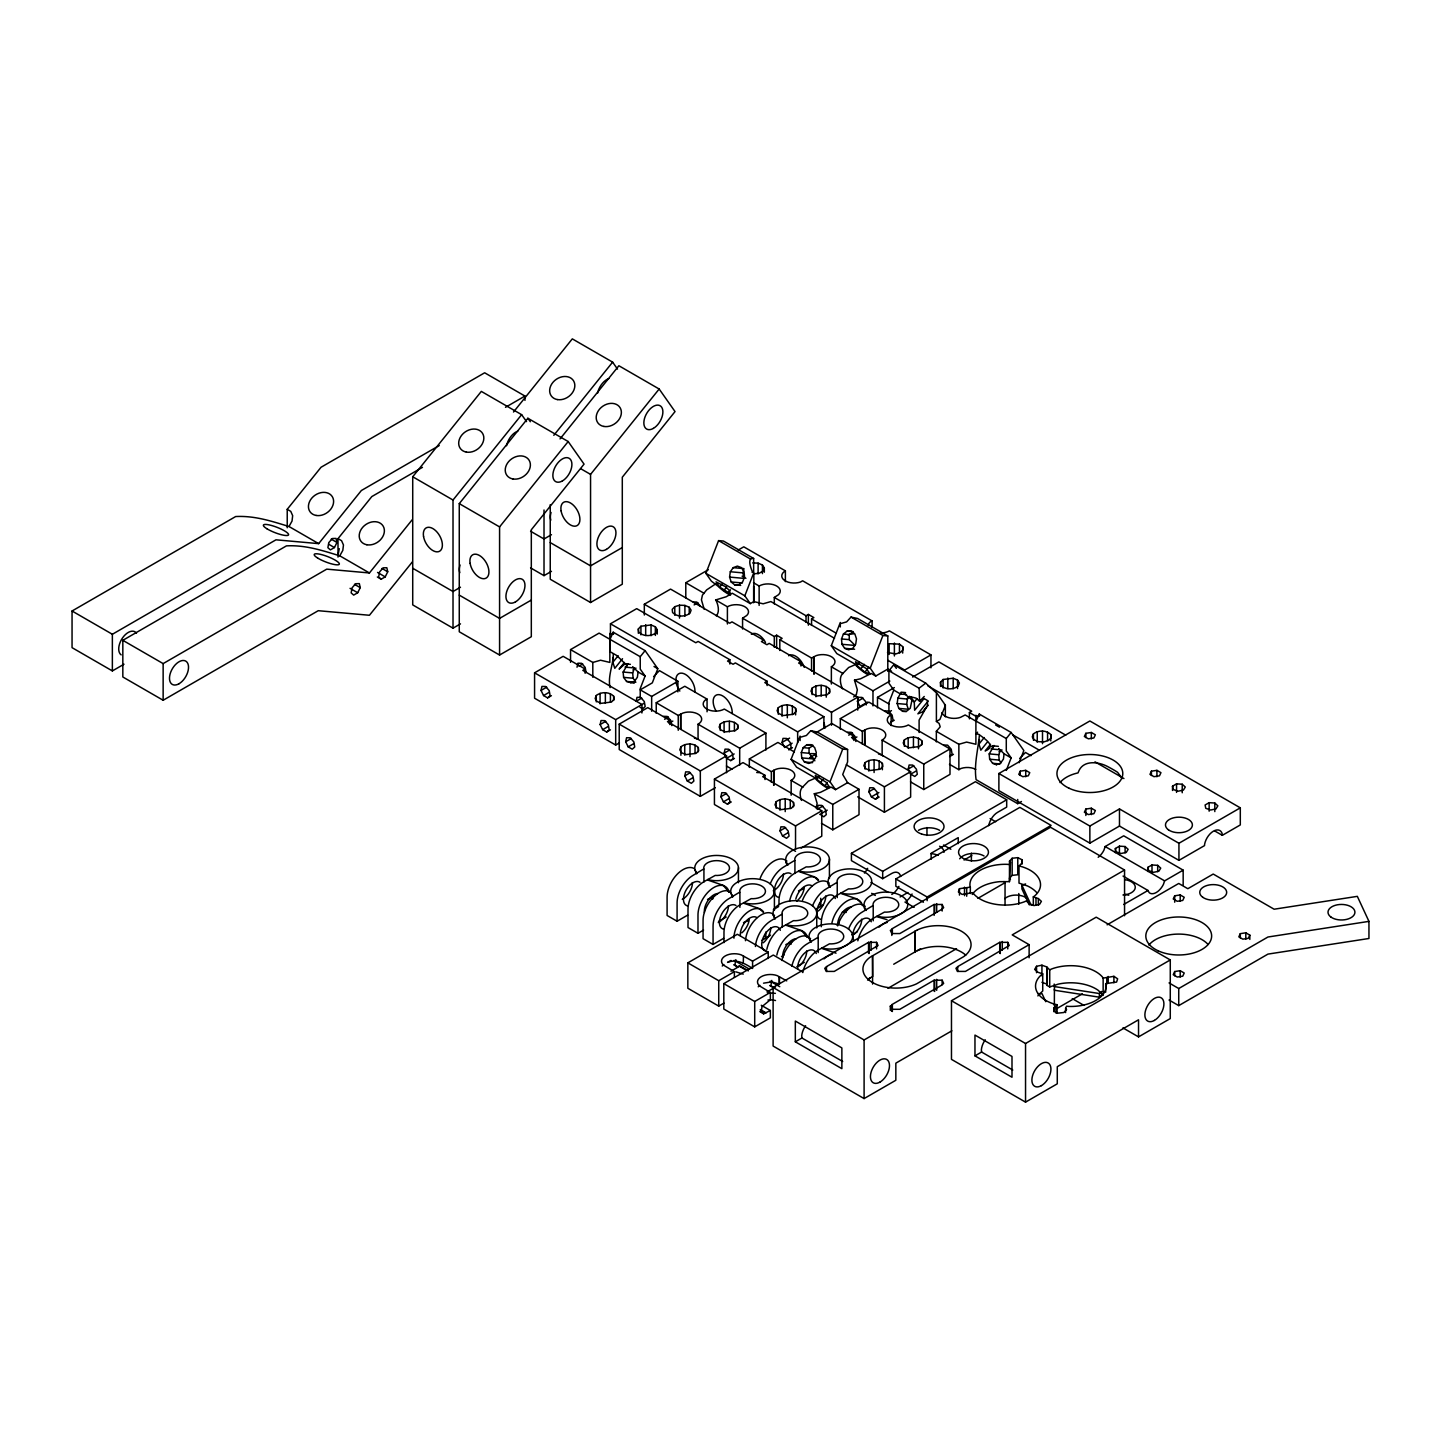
<?xml version="1.0" encoding="UTF-8"?>
<svg xmlns="http://www.w3.org/2000/svg" width="1441" height="1441" viewBox="0 0 1441 1441"><rect width="100%" height="100%" fill="white"/><g stroke="black" fill="none" stroke-linecap="round" stroke-linejoin="round"><path stroke-width="1.5" d="M610.047 687.627C607.562 675.829 613.326 665.202 613.308 653.71M979.358 735.558C977.971 750.275 973.9 764.505 976.097 779.671L1017.706 803.682L1021.453 801.52M752.166 572.347L753.643 571.951L753.643 558.478C746.42 557.379 751.211 569.087 752.652 572.293M972.261 894.483A35.305 20.39 0 0 1 999.694 881.658L1009.457 881.64L1009.493 861.178L1012.158 858.26L1017.778 857.647L1022.101 859.791L1021.885 863.087L1019.003 866.023L1019.003 883.117L1027.451 885.945A35.305 20.39 0 0 1 1036.691 892.537M1042.726 973.882L1041.213 974.981A35.305 20.39 0 0 0 1054.794 1004.233L1057.046 1004.737L1054.164 1007.655L1053.947 1010.952L1058.27 1013.113L1063.89 1012.501L1066.556 1009.583L1065.601 1008.322L1066.574 1006.214L1068.97 1006.43A35.305 20.39 0 0 0 1106.076 985.014L1105.697 983.627L1116.577 982.078L1117.64 978.835L1113.911 976.332L1103.14 978.115L1102.275 976.818A35.305 20.39 0 0 0 1051.588 968.982L1049.714 969.865L1046.778 966.947L1041.933 965.2L1036.547 966.281L1034.656 969.397L1037.7 972.189L1042.726 973.882L1042.726 990.994L1037.862 995.893M677.9 691.878L677.9 681.287L651.656 696.435L640.236 689.843L652.305 682.872L657.798 668.696L645.1 650.63L613.2 632.203L610.047 639.264L610.047 651.674L616.802 655.547L626.979 665.58L623.142 672.046L623.611 677.378L626.565 681.449L634.148 683.232M1019.147 762.685L1023.849 750.545L1011.15 732.478L979.25 714.052L976.097 721.112L1006.286 738.549L1006.286 750.959L1011.15 757.876L1006.286 770.413M622.53 658.699L614.785 668.336L612.893 662.248L613.182 657.51M987.283 742.151L980.835 750.185L978.961 744.096L979.502 739.611M632.653 666.679L638.111 671.992L637.372 677.252L634.472 681.341L630.365 682.89M729.578 577.084L730.317 571.753L733.235 567.664L737.36 566.097L741.413 567.592L744.096 571.627L744.547 576.958L742.637 581.876L738.963 584.812L734.712 584.866L731.199 581.984L729.578 577.084L743.988 578.381L742.926 572.888L743.988 568.619L733.235 567.664M906.281 711.638L902.57 711.296L898.806 708.396L897.149 703.514L897.905 698.183L901.111 692.184L905.56 692.581M898.806 708.396L908.316 709.242L906.677 704.361L907.434 699.029L909.379 696.291M998.703 748.527L1004.089 753.751L1003.422 759.101L1000.522 763.19L996.433 764.721M338.347 553.74L339.247 548.679M735.829 959.652L734.928 964.731L737.45 966.911L739.467 965.758L748.347 970.892M771.8 980.42L770.899 985.5L773.421 987.679L775.438 987.049M816.146 808.113L817.119 803.43L814.291 793.739L820.361 792.388L831.025 787.056L835.51 789.65L847.596 782.679L859.016 789.272L859.016 814.687L832.772 829.836L821.424 823.279M541.041 690.455L541.942 686.42L545.581 686.492L549.219 690.617L550.12 695.679L547.598 697.876L543.563 695.553L541.041 690.455L546.751 687.141M577.012 667.237L577.913 663.202L581.552 663.292L585.19 667.417L586.091 672.479M600.14 724.571L601.041 720.536L604.68 720.626L608.318 724.751L609.219 729.812L606.697 732.01L602.662 729.668L600.14 724.571L605.76 721.329M625.682 741.755L626.565 737.72L630.221 737.81L633.86 741.935L634.742 746.996L632.239 749.194L628.186 746.852L625.682 741.755L631.392 738.458M684.781 775.87L685.682 771.854L689.32 771.926L692.959 776.051L693.86 781.112L691.338 783.31L687.303 780.986L684.781 775.87L690.401 772.628M724.139 753.157L725.039 749.122L728.678 749.212L732.316 753.337L733.217 758.398L730.695 760.596L726.66 758.254L724.139 753.157L729.758 749.914M720.896 796.729L721.797 792.694L725.435 792.784L729.074 796.909L729.975 801.971L727.453 804.168L723.418 801.826L720.896 796.729L726.606 793.433M792.136 743.178L784.625 747.501L782.103 742.403L783.003 738.386L786.642 738.458L790.298 742.583L791.181 747.645L788.677 749.842L792.424 747.681M779.995 830.845L780.896 826.828L784.534 826.9L788.173 831.025L789.074 836.086L786.552 838.284L782.517 835.96L779.995 830.845L785.615 827.602M867.446 702.127L859.953 706.468L857.431 701.353L858.332 697.336L861.97 697.408L865.609 701.533L866.221 704.919M868.869 791.757L869.77 787.723L873.408 787.813L877.047 791.938L877.947 796.999L875.426 799.197L871.391 796.855L868.869 791.757L874.489 788.515M908.226 769.044L909.127 765.009L912.765 765.081L916.404 769.206L917.305 774.285L914.783 776.465L910.748 774.141L908.226 769.044L913.846 765.783M801.502 800.421A15.419 8.898 60 0 1 802.313 787.398L808.455 781.112L815.084 778.266A11.978 2.522 38.8 0 0 827.512 788.137M842.517 688.762A15.419 8.898 60 0 1 842.517 673.794L848.659 667.507L855.288 664.661A11.978 2.522 38.8 0 0 867.716 674.532M1009.493 861.178L1010.447 862.438L1009.457 864.546L1007.079 864.33A35.305 20.39 0 0 0 969.955 885.747L970.333 887.134L959.454 888.683L958.409 891.925L962.12 894.429L972.891 892.627L973.756 893.942A35.305 20.39 0 0 0 1024.461 901.778L1026.334 900.895L1029.27 903.813L1034.116 905.56L1039.501 904.48L1041.393 901.364L1038.349 898.572L1033.323 896.86L1034.836 895.78A35.305 20.39 0 0 0 1021.255 866.509L1019.003 866.023M1183.169 884.81L1183.169 870.148L1123.71 835.816L1105.157 846.533L1103.95 850.118A12.861 7.421 -60 0 1 1098.186 857.287M1183.169 870.148L1164.616 880.865L1163.409 884.432A12.861 7.421 -60 0 1 1149.179 892.645L1147.991 890.466L1123.043 876.074M596.268 695.499L595.133 698.543L597.006 701.461L601.329 703.316L611.452 702.055L614.046 699.317L613.65 696.201C609.147 691.608 601.239 691.662 596.268 695.499L596.268 701.839M657.258 629.735L656.105 632.779C651.134 636.616 643.226 636.67 638.741 632.077L638.345 628.96L640.939 626.223L651.044 624.962L655.367 626.817L657.258 629.735L657.258 634.058M680.909 746.798L679.774 749.842L681.647 752.76L685.97 754.634L696.093 753.355L698.669 750.617L698.291 747.519C693.787 742.908 685.88 742.98 680.909 746.798L680.909 755.264M752.742 562.927L758.11 563.143L762.433 565.016L764.324 567.934L763.172 570.978L759.353 573.176L754.093 573.842M720.266 724.084L719.131 727.129L721.004 730.047L725.327 731.902L735.45 730.641L738.026 727.903L737.648 724.787C733.145 720.194 725.237 720.248 720.266 724.084L720.266 730.425M778.248 707.711L777.095 710.755L778.987 713.673L783.31 715.529L793.415 714.268L796.008 711.53L795.63 708.432C791.127 703.82 783.22 703.892 778.248 707.711L778.248 714.178M812.094 688.168L810.959 691.212L812.832 694.13L817.155 695.985L827.278 694.724L829.854 691.986L829.476 688.888C824.972 684.277 817.065 684.331 812.094 688.168L812.094 694.634M776.123 801.772L774.988 804.817L776.861 807.735L781.184 809.608L791.307 808.329L793.883 805.591L793.505 802.493C789.002 797.882 781.094 797.954 776.123 801.772L776.123 808.131M864.996 762.685L863.843 765.729L865.735 768.647L870.058 770.503L880.181 769.242L882.757 766.504L882.378 763.406C877.875 758.795 869.968 758.849 864.996 762.685L864.996 769.026M904.354 739.954L903.201 742.998L905.092 745.916L909.415 747.789L919.538 746.51L922.114 743.79L921.736 740.674C917.233 736.081 909.325 736.135 904.354 739.954L904.354 746.312M1033.431 733.847L1032.278 736.891L1034.17 739.809L1038.493 741.683L1043.86 741.899L1048.598 740.404L1051.191 737.684L1050.795 734.568C1046.31 729.975 1038.403 730.029 1033.431 733.847L1033.431 740.206M626.565 681.449L635.805 682.259L633.139 678.225L632.671 672.893L634.58 667.976L625.052 667.129M645.1 650.63L640.236 656.7L640.236 669.11L645.1 676.027L640.236 688.564L640.236 697.408M730.515 595.115A11.978 2.522 38.8 0 1 718.032 586.217L711.386 581.155L705.892 573.338L718.591 540.609L723.454 541.041L753.643 558.478M750.311 603.635L744.817 595.817L753.841 572.581L753.841 601.599L750.311 603.635L732.298 593.224L726.156 596.772L715.637 599.96L716.249 600.897A15.419 8.898 60 0 1 716.249 615.847M854.801 663.959L836.789 653.566L831.295 645.73L840.301 622.494L840.301 626.961M814.597 777.582L796.585 767.17L791.091 759.353L800.097 736.117L800.097 740.584M841.508 638.957L843.417 634.04L847.074 631.086L851.343 631.05L854.855 633.932L856.476 638.813L855.72 644.163L852.82 648.252L848.695 649.801L844.642 648.324L841.958 644.289L841.508 638.957L849.253 639.642L855.161 645.46L841.958 644.289M801.304 752.562L803.213 747.645L806.888 744.709L811.139 744.673L814.651 747.537L816.29 752.436L815.534 757.768L812.616 761.857L808.491 763.424L804.438 761.947L801.754 757.894L801.304 752.562L809.049 753.265L813.571 758.939L801.754 757.894M891.601 671.272L887.8 669.074L875.714 676.045L870.22 668.21L882.919 635.499L887.8 635.931L887.8 671.362M835.51 789.65L830.016 781.833L842.715 749.104L847.596 749.536L847.596 761.947L842.715 774.483L847.596 782.679M935.479 692.004L925.698 683.142L893.798 664.715L888.917 670.785L888.917 683.196L893.78 690.113L888.917 702.668L888.917 711.494M936.398 721.455L936.398 692.437L945.422 705.261L939.928 719.437L936.398 721.455L939.136 723.472L940.198 726.84L936.344 731.308L936.344 741.899M996.397 764.739L992.615 763.298L989.661 759.227L989.21 753.895L993.047 747.429L992.507 745.826L994.38 745.573M1000.973 762.775L999.189 760.073L998.739 754.742L1000.648 749.824L991.12 748.978M1020.246 771.187L1018.769 774.357L1022.804 776.681L1028.28 775.834L1029.757 772.664L1025.74 770.341L1020.246 771.187L1020.246 775.474M1009.457 881.64L1010.447 862.438M1085.848 733.325L1084.371 736.495L1088.387 738.819L1093.881 737.972L1095.358 734.802L1091.341 732.478L1085.848 733.325L1085.848 737.594M1085.848 809.067L1084.371 812.238L1088.387 814.561L1093.881 813.715L1095.358 810.526L1091.341 808.221L1085.848 809.067L1085.848 815.48M1151.431 771.187L1149.972 774.357L1153.989 776.681L1159.483 775.834L1160.942 772.664L1156.925 770.341L1151.431 771.187L1151.431 775.474M1174.703 895.798L1173.244 898.968L1177.261 901.291L1182.755 900.445L1184.214 897.275L1180.197 894.951L1174.703 895.798L1174.703 902.21M1174.703 971.54L1173.244 974.71L1177.261 977.034L1182.755 976.187L1184.214 973.017L1180.197 970.694L1174.703 971.54L1174.703 975.809M1240.305 933.66L1238.828 936.848L1242.844 939.154L1248.338 938.307L1249.815 935.137L1245.799 932.813L1240.305 933.66L1240.305 937.947M334.438 547.562L336.96 542.464L336.059 538.43L332.421 538.502L328.782 542.627L327.882 547.706L330.403 549.886L334.438 547.562L328.674 544.23M357.71 592.755L360.232 587.658L359.331 583.623L355.693 583.713L352.054 587.838L351.154 592.899L353.675 595.097L357.71 592.755L350.037 588.324M385.215 576.886L387.737 571.771L386.836 567.754L383.198 567.826L379.559 571.951L378.659 577.012L381.181 579.21L385.215 576.886L377.542 572.437M624.565 664.175L619.108 669.11L624.457 662.464M976.097 733.523L979.087 734.496C983.915 738.476 997.496 746.114 985.158 750.959L990.507 744.313M123.998 664.211L112.362 670.93L72.05 647.657L72.05 611.002L235.658 516.544C254.679 515.554 271.448 521.156 288.993 526.505L292.037 521.066L292.667 515.68L290.776 511.375L287.227 509.321L321.037 467.262L484.662 372.787L524.956 396.059L524.956 400.382M412.342 561.918L369.436 615.271L318.245 610.696L163.139 700.254L122.827 676.982L122.827 640.326L286.453 545.869C305.474 544.878 322.226 550.48 339.77 555.812L342.814 550.39L343.462 544.986L341.571 540.699L338.005 538.646L371.814 496.569L422.465 467.334M976.422 734.063L977.574 732.154M704.217 609.363L701.443 599.834L702.415 595.151L706.63 589.909L715.871 583.749M928.202 700.992L917.881 713.835L922.942 711.746L927.464 705.586L927.464 700.506L924.167 698.579M72.05 611.002L112.362 634.274L275.97 539.817L318.659 543.635L361.349 490.534L439.253 445.539M460.49 623.863L453.014 628.168L412.72 604.896L412.72 476.755L481.33 391.394L521.642 414.666L526.523 421.619M122.827 640.326L163.139 663.599L326.747 569.141L369.436 572.96L412.126 519.841M513.5 412.036L572.311 338.869L612.623 362.141L617.505 369.094M453.014 628.168L453.014 500.027L521.642 414.666M459.265 503.63L527.874 418.268L568.186 441.54L584.055 464.128L531.315 529.748L531.315 636.724L499.577 655.043L459.265 631.77L459.265 503.63L499.577 526.902L499.577 655.043M553.812 435.308L612.623 362.141M560.045 438.911L618.873 365.744L659.167 389.016L675.036 411.586L622.296 477.223L622.296 584.199L590.558 602.518L550.246 579.246L550.246 504.656M499.577 526.902L568.186 441.54M590.558 602.518L590.558 474.377L659.167 389.016M612.893 662.248L618.153 655.709M719.689 587.063L716.033 581.858L725.435 586.667L729.092 590.144L730.551 593.944L719.689 587.063L722.373 583.713M723.814 590.504L726.534 587.117M727.867 593.062L730.515 589.783M856.963 665.562L855.504 661.761L866.365 668.642L870.022 673.848L864.888 672.172L856.963 665.562L859.538 662.356M860.619 669.038L864.384 664.355M864.888 672.172L868.851 667.237M816.759 779.185L815.3 775.366L826.161 782.265L829.818 787.47L824.684 785.777L816.759 779.185L819.479 775.798M820.415 782.661L823.153 779.275M824.684 785.777L827.332 782.499M917.016 698.723L914.26 702.145L914.639 710.251L924.005 698.597M924.239 696.471L919.628 701.281L916.116 698.146L910.694 696.814L914.315 701.965L904.336 693.589M922.942 711.746L928.184 705.225M978.961 744.096L984.203 737.558M1006.286 738.549L1011.15 732.478M887.8 635.931L857.611 618.495L851.019 617.072L846.624 621.882L841.238 623.431M847.596 749.536L817.407 732.1L810.815 730.677L806.42 735.486L801.034 737.053M814.867 760.812L811.049 755.841M925.68 708.54L919.106 720.086L919.106 732.496M1017.778 857.647L1017.778 874.759L1012.158 875.371L1009.493 878.271L1010.447 879.532M674.784 606.679L672.208 609.417L672.587 612.533C677.09 617.126 684.997 617.072 689.969 613.236L691.104 610.191L689.23 607.273L684.907 605.418L679.522 605.184L674.784 606.679L674.784 615.307M940.505 682.223L943.08 679.486L953.203 678.225L957.526 680.08L959.418 682.998L958.265 686.042C953.294 689.879 945.386 689.933 940.883 685.34L940.505 682.223L940.505 686.456M853.666 696.994L856.35 694.508L857.323 689.825L854.495 680.134L860.565 678.783L871.229 673.451L875.714 676.045M722.247 966.028L723.85 964.551M758.218 986.797L759.821 985.32M1054.344 989.247L1054.434 990.237L1099.393 997.19L1099.393 993.533L1101.771 991.426M1099.393 997.19L1101.771 995.083M919.628 701.281L919.106 688.204L925.698 683.142M653.602 676.658L659.402 670.605L677.9 681.287M1019.67 758.506L1025.452 752.454L1030.999 755.66M843.417 634.04L849.253 634.562L852.532 632.401M803.213 747.645L809.049 748.167L812.328 746.006M505.485 407.317L524.956 396.059M460.49 587.207L453.014 591.53L412.72 568.258M551.471 534.683L544.014 538.988L530.576 531.243M530.576 567.88L544.014 575.643L551.471 571.338M531.315 600.068L499.577 618.405L459.265 595.133M622.296 547.544L590.558 565.863L550.246 542.591M610.462 634.562L610.462 623.791L636.706 608.642L695.805 642.758L698.128 641.425L729.866 659.744L729.866 664.049M644.325 615.019L644.325 604.247L670.551 589.099L729.668 623.214L731.992 621.864L763.73 640.2L761.406 641.533L766.9 644.721L769.224 643.37L800.962 661.689L800.962 666.012M738.152 550.066L743.772 546.823L785.381 570.852L785.381 581.624M685.79 597.835L685.79 582.74L708.288 569.753M570.546 662.302L570.546 649.603L599.114 633.103L640.236 656.7M619.432 742.89L615.685 745.051L534.575 698.219L534.575 672.821L563.143 656.321L585.136 669.02L585.136 673.253M578.904 666.138L582.722 663.941M570.546 649.603L592.809 662.446L600.555 660.23L609.849 662.41L609.849 633.392M694.13 604.914L697.876 602.752M585.136 669.02L582.812 670.371L641.929 704.487L641.929 712.971M543.563 695.553L549.273 692.256M547.598 697.876L551.399 695.679M632.923 669.903L636.003 668.138M774.303 603.905L774.303 597.439L778.482 594.737A12.375 7.133 0 0 0 775.51 585.424A12.375 7.133 0 0 0 759.137 586.001L753.463 582.722M742.565 628.978L742.565 618.207L746.726 615.505A12.375 7.133 0 0 0 743.772 606.193A12.375 7.133 0 0 0 727.399 606.769L715.637 599.96M641.731 698.11L636.111 701.353L637.012 697.336L640.651 697.408L644.289 701.533L645.19 706.594L642.668 708.792L639.984 707.243M534.575 672.821L615.685 719.635L644.253 703.208M602.662 729.668L608.282 726.426M729.866 659.744L727.543 661.077L733.055 664.265L735.378 662.914L767.116 681.251L767.116 685.556M774.303 597.439L806.041 615.757L808.365 614.424L813.877 617.595L811.553 618.946L811.553 625.412M715.312 787.705L700.326 796.369L619.216 749.536L619.216 724.121L647.784 707.621L669.777 720.338L669.777 724.571M656.231 713.331L656.231 702.74L684.799 686.258L707.063 699.101L707.063 711.8M606.697 732.01L610.444 729.83M742.565 618.207L774.303 636.526L776.627 635.193L782.139 638.363L779.815 639.714L779.815 650.485M664.607 719.275L668.408 717.078M669.777 720.338L667.453 721.671L726.552 755.805L726.552 772.736M656.231 702.74L678.243 715.457L682.926 713.043A12.375 7.133 0 0 1 699.047 714.754A12.375 7.133 0 0 1 698.056 724.211L698.056 739.017M707.063 699.101L704.973 700.308A12.375 7.133 0 0 0 707.927 709.62A12.375 7.133 0 0 0 724.301 709.062L765.91 733.073L765.91 750.022M628.186 746.852L633.914 743.556M669.038 723.274L672.839 721.076M767.116 681.251L764.793 682.584L823.892 716.717L823.892 727.489M800.962 661.689L798.638 663.04L857.737 697.156L857.737 710.107M872.111 627.393L872.111 620.927L870.004 622.134A12.375 7.133 0 0 0 868.257 625.394M779.815 639.714L811.553 658.033L816.218 655.619A12.375 7.133 0 0 1 832.358 657.33A12.375 7.133 0 0 1 831.367 666.787L831.367 684.025M619.216 724.121L700.326 770.953L726.552 755.805M698.056 724.211L739.683 748.221L765.91 733.073M687.303 780.986L692.923 777.726M726.66 758.254L734.153 753.931M730.695 760.596L734.442 758.416M795.54 851.325L714.43 804.51L714.43 779.095L742.998 762.595L764.991 775.312L764.991 779.545M749.338 767.405L749.338 758.939L777.906 742.439L794.405 751.968M610.462 623.791L797.648 731.866L823.892 716.717M644.325 604.247L831.511 712.304L857.737 697.156M930.958 667.831L930.958 654.898L904.714 670.047L887.692 660.212M782.103 742.403L789.614 738.08M854.495 680.134L872.976 690.815L889.854 681.071M857.431 701.353L863.069 698.11M816.417 732.424L831.853 723.508L853.865 736.207L853.865 740.458M840.319 729.218L840.319 718.627L868.887 702.127L891.15 714.988L891.15 725.58M877.497 707.909L877.497 697.336L894.357 687.591M912.621 677.054L938.848 661.905L1065.728 735.144M764.991 775.312L762.667 776.645L821.766 810.779L821.766 836.176L801.16 848.083M749.338 758.939L771.349 771.637L776.015 769.242A12.375 7.133 0 0 1 792.154 770.935A12.375 7.133 0 0 1 791.163 780.392L791.163 795.216M723.418 801.826L729.128 798.53M727.453 804.168L731.253 801.953M809.752 757.642L815.48 754.345M848.695 735.162L852.496 732.965M887.71 712.791L891.457 710.629M853.865 736.207L851.541 737.558L910.64 771.692L910.64 797.089L884.414 812.238L857.719 796.837M840.319 718.627L862.33 731.326L866.996 728.93A12.375 7.133 0 0 1 883.135 730.623A12.375 7.133 0 0 1 882.144 740.08L882.144 754.904M891.15 714.988L889.061 716.195A12.375 7.133 0 0 0 892.015 725.507A12.375 7.133 0 0 0 908.388 724.931L949.997 748.96L949.997 774.375L923.753 789.524L910.514 781.869M853.108 739.161L856.927 736.963M894.267 720.23L890.52 722.391L893.042 720.194L892.141 715.132L888.503 711.007L884.864 710.935M969.397 718.861L969.397 712.52L971.72 711.17L927.878 685.862M694.184 868.545A22.444 12.951 -60 0 0 676.892 874.561A22.444 12.951 -60 0 0 667.093 897.149L667.093 915.467L677.09 921.231L677.09 902.913A22.444 12.951 -60 0 1 692.959 875.426L703.82 868.905A12.861 7.421 0 0 1 716.123 860.637A12.861 7.421 0 0 1 729.47 868.347A12.861 7.421 0 0 1 715.168 875.444L703.874 881.73A22.444 12.951 -60 0 0 688.005 909.217L688.005 927.536L697.984 933.3L703.586 930.075M822.865 806.113L817.227 809.356L818.128 805.321L821.766 805.393L825.423 809.518L826.305 814.597L823.802 816.777L821.1 815.228M714.43 779.095L795.54 825.927L821.766 810.779M814.291 793.739L832.772 804.42L859.016 789.272M782.517 835.96L788.137 832.7M819.749 814.453L827.242 810.13M846.281 764.811L884.414 786.822L910.64 771.692M882.144 740.08L923.753 764.108L949.997 748.96M936.344 731.308L958.859 744.295L966.605 742.079L975.899 744.258L975.899 715.24M871.391 796.855L878.884 792.532M910.748 774.141L916.368 770.899M875.426 799.197L879.172 797.035M953.438 754.309L949.619 756.525L952.141 754.327L951.24 749.266L947.602 745.141L943.963 745.051M677.09 921.231L687.663 915.125M730.155 891.763A22.444 12.951 -60 0 0 712.863 897.761A22.444 12.951 -60 0 0 703.064 920.349L703.064 938.685L713.061 944.449L713.061 926.113A22.444 12.951 -60 0 1 728.93 898.626L739.791 892.105A12.861 7.421 0 0 1 752.094 883.855A12.861 7.421 0 0 1 765.441 891.565A12.861 7.421 0 0 1 751.139 898.662L739.845 904.93A22.444 12.951 -60 0 0 723.976 932.417L723.976 942.612M770.196 883.963A22.444 12.951 -60 0 1 783.94 866.87L794.82 860.349A12.861 7.421 0 0 1 807.122 852.099A12.861 7.421 0 0 1 820.451 859.791A12.861 7.421 0 0 1 806.149 866.906L794.856 873.174A22.444 12.951 -60 0 0 778.987 900.661L778.987 904.732M949.439 764.27L958.859 769.71L960.949 768.503A12.375 7.133 0 0 1 975.755 769.368M998.973 751.752L1002.053 749.986M718.537 921.447L726.21 917.016M900.661 876.47A12.861 7.421 -60 0 0 891.799 873.426L882.685 878.686L851.415 860.619L851.415 853.306L975.413 781.706L1006.683 799.773L1006.683 807.104L997.586 812.346A12.861 7.421 -60 0 0 988.724 825.639M1222.31 835.33L1222.31 834.231A12.861 7.421 -60 0 0 1213.43 831.169A12.861 7.421 -60 0 0 1204.568 844.462L1204.568 845.579L1178.936 860.367L1119.477 826.053L1089.864 843.147L998.883 790.623L998.883 773.511L1089.864 720.986L1240.305 807.843L1240.305 824.936L1222.31 835.33L1214.583 830.881M713.061 944.449L723.634 938.343M773.367 909.631L778.644 906.569M723.94 1003.098L718.735 1006.106L687.843 988.274L687.843 962.858L737.342 934.272L768.233 952.123L768.233 958.463M755.426 946.485A22.444 12.951 -60 0 1 771.241 920.619L782.121 914.098A12.861 7.421 0 0 1 794.423 905.849A12.861 7.421 0 0 1 807.753 913.54A12.861 7.421 0 0 1 793.469 920.655L782.175 926.923A22.444 12.951 -60 0 0 766.846 949.367M812.508 905.957A22.444 12.951 -60 0 1 826.251 888.863L837.131 882.342A12.861 7.421 0 0 1 849.433 874.075A12.861 7.421 0 0 1 862.781 881.784A12.861 7.421 0 0 1 848.479 888.881L837.185 895.167A22.444 12.951 -60 0 0 821.316 922.654L821.316 926.725M761.965 940.343L765.711 938.181L765.711 932.075M816.975 908.587L820.722 906.425L820.722 898.283M851.415 853.306L882.685 871.355L1006.683 799.773M730.965 960.445L727.561 962.408C736.423 958.607 745.375 963.759 752.58 968.478L752.58 961.147L768.233 952.123M752.58 961.147L741.232 954.861A12.861 7.421 0 0 0 725.291 955.905A12.861 7.421 0 0 0 723.49 965.11L734.388 971.666L734.388 977.16M730.965 971.198L739.467 966.281L746.582 970.387M687.843 962.858L718.735 980.709L734.388 971.666M895.852 878.956L1019.85 807.374L1051.119 825.423L927.121 897.004L895.852 878.956L895.852 886.287L923.447 902.21M761.262 1005.26L770.359 1010.501L770.359 1017.832L754.706 1026.875L723.814 1009.042L723.814 983.627L773.313 955.041L802.277 971.774M791.884 966.263A22.444 12.951 -60 0 1 807.212 943.837L818.092 937.316A12.861 7.421 0 0 1 830.394 929.049A12.861 7.421 0 0 1 843.724 936.758A12.861 7.421 0 0 1 829.44 943.855L818.146 950.141A22.444 12.951 -60 0 0 802.817 972.567M848.479 929.175A22.444 12.951 -60 0 1 862.222 912.063L873.102 905.542A12.861 7.421 0 0 1 885.404 897.293A12.861 7.421 0 0 1 898.752 905.002A12.861 7.421 0 0 1 884.45 912.099L873.156 918.367A22.444 12.951 -60 0 0 857.827 940.811M900.121 896.95L907.884 892.483M964.065 860.043L971.81 855.576M770.359 1010.501L763.676 1013.834L761.172 1011.636L762.055 1006.575L770.359 999.766L770.359 992.435L759.461 985.878A12.861 7.421 0 0 1 761.262 976.674A12.861 7.421 0 0 1 777.203 975.629L786.732 980.871M796.819 966.641L804.294 962.336M851.829 934.885L857.431 931.643M766.936 991.966L773.727 988.04M723.814 983.627L754.706 1001.477L770.359 992.435M826.756 967.091L824.738 968.244L826.215 971.414L834.267 971.414L878.055 945.512L876.578 942.342L868.545 942.342L826.215 966.767L826.756 971.45M891.817 935.461L891.817 928.905L934.128 904.48L942.162 904.48L943.639 907.65L942.162 909.109L899.85 933.552L891.817 933.552L890.34 930.382L892.357 929.211L892.357 933.588M998.883 773.511L1089.864 826.053L1119.477 808.941L1178.936 843.273L1240.305 807.843M977.935 898.337L1005.043 882.685L1004.017 881.532M1172.524 786.192L1176.558 783.85L1182.232 784.228L1185.277 787.02L1183.385 790.136L1177.999 791.217L1173.154 789.47L1172.524 786.192L1172.524 790.461M868.689 978.673L872.688 976.53L872.562 955.653L872.562 984.077M893.708 964.227L920.565 948.736M1115.388 848.497L1119.423 846.155L1125.097 846.533L1128.141 849.325L1126.25 852.424L1120.864 853.522L1116.018 851.757L1115.388 848.497L1115.388 852.676M1209.143 802.673L1205.108 804.997L1205.739 808.275L1210.584 810.022L1215.97 808.941L1217.861 805.825L1214.817 803.033L1209.143 802.673L1209.143 811.211M795.324 1041.807L841.868 1068.682L841.868 1047.913L795.324 1021.039L795.324 1041.807L801.935 1037.988L842.679 1061.495M887.944 988.31L956.536 948.7M1124.556 915.719L1124.556 870.022L1012.212 934.885L1029.126 944.666L1029.126 957.779M891.817 1011.204L891.817 1004.647L934.128 980.204L942.162 980.204L943.639 983.374L942.162 984.851L899.85 1009.294L891.817 1009.294L890.34 1006.124L892.357 1004.953L892.357 1011.51M957.941 967.091L955.941 968.244L957.4 971.414L965.452 971.414L1009.24 945.512L1007.763 942.342L999.73 942.342L957.4 966.767L957.941 971.45M1147.973 867.302L1152.007 864.978L1157.681 865.339L1160.726 868.13L1158.834 871.247L1153.448 872.327L1148.603 870.58L1147.973 867.302L1147.973 871.499M769.674 985.518L864.096 1039.952L1029.126 944.666M1138.534 1036.89L1138.534 1019.796L1057.28 1066.7L1057.28 1083.812L1025.542 1102.131L951.474 1059.369L951.474 1000.738L1096.205 917.178L1170.272 959.94L1170.272 1018.571L1138.534 1036.89L1122.935 1027.901M1123.674 904.498L1147.991 890.466M1107.102 924.816L1178.738 883.459L1187.834 888.719L1213.214 874.057L1274.132 909.217L1357.332 896.356L1368.95 921.375L1368.95 938.487L1267.954 954.104L1178.738 1005.62L1169.047 1000.036M951.853 1030.819L895.834 1063.152L895.834 1080.264L864.096 1098.582L773.115 1046.058L773.115 987.427L1050.507 827.26L1124.556 870.022M974.963 1055.857L1011.996 1077.238L1011.996 1056.433L974.963 1035.07L974.963 1055.857L981.591 1052.038L1012.771 1070.033M1056.199 1008.934L1082.353 993.84M951.474 1000.738L1025.542 1043.5L1170.272 959.94M1169.047 982.924L1178.738 988.526L1267.954 937.01L1368.95 921.375M1046.778 966.947L1047.031 985.41L1049.714 986.959L1058.162 984.149A35.305 20.39 0 0 1 1098.258 990.363L1103.14 995.227L1103.14 978.115M907.308 698.183L910.856 696.597M820.397 902.174L820.397 906.245L823.045 905.092M765.387 933.93L765.387 938.001L768.035 936.848A21.849 12.609 0 0 0 770.575 935.083M1029.36 904.93L1021.939 888.953L1021.939 885.296L1025.596 883.927M763.532 983.176L771.8 981.861L779.221 984.131L779.221 976.8M626.979 665.58L626.439 663.977L628.33 663.725M887.494 652.485L895.744 653.944L900.481 652.449L903.075 649.711L902.696 646.613L899.454 644.127L889.133 643.695L889.133 654.466M786.948 861.016L785.867 861.142L786.065 862.979L787.741 865.248M829.277 883.009L828.179 883.135L828.395 884.972L830.052 887.242M865.248 906.227L864.15 906.335L864.366 908.19L866.023 910.46M767.999 992.867L775.402 993.353M902.57 711.296L906.551 711.242L910.226 708.288L911.901 700.578M693.157 601.96L696.796 602.05L700.434 606.175M663.599 716.339L667.237 716.429L670.876 720.554L671.776 725.616M847.686 732.226L851.325 732.298L854.963 736.423L855.864 741.503M810.653 753.607L814.291 753.679L816.723 756.435M756.705 772.538L760.344 772.628M1037.718 993.588L1042.059 993.732L1045.77 1001.711M611.038 634.184L613.47 634.328L613.2 632.203M977.088 716.033L979.52 716.177L979.25 714.052M730.317 571.753L742.926 572.888M731.199 581.984L742.403 582.975M734.712 584.866L740.692 585.388M847.074 631.086L853.144 631.626M844.642 648.324L854.603 649.225M626.439 663.977L630.383 664.337M900.715 694.076L906.497 694.58M623.142 672.046L632.671 672.893M897.905 698.183L907.434 699.029M623.611 677.378L633.139 678.225M897.149 703.514L906.677 704.361M992.507 745.826L998.397 746.348M989.21 753.895L998.739 754.742M989.661 759.227L999.189 760.073M806.888 744.709L812.94 745.249M992.615 763.298L1000.018 763.946M804.438 761.947L812.544 762.667M1054.2 984.059L1054.434 986.581L1099.393 993.533M735.829 971.846L743.25 974.116M887.008 919.664L877.047 916.71M798.764 870.922L800.998 871.535A21.849 12.609 0 0 0 829.205 861.376A21.849 12.609 0 0 0 807.356 846.912A21.849 12.609 0 0 0 786.065 861.664L787.741 864.672M841.076 892.916L843.309 893.528A21.849 12.609 0 0 0 871.517 883.369A21.849 12.609 0 0 0 849.668 868.887A21.849 12.609 0 0 0 828.395 883.657L830.052 886.665M877.047 916.134L879.28 916.728A21.849 12.609 0 0 0 907.488 906.569A21.849 12.609 0 0 0 885.639 892.105A21.849 12.609 0 0 0 864.366 906.857L866.023 909.883M707.783 879.478L709.999 880.091A21.849 12.609 0 0 0 738.224 869.932A21.849 12.609 0 0 0 716.357 855.45A21.849 12.609 0 0 0 695.084 870.202L696.742 873.228M743.754 902.678L745.97 903.291A21.849 12.609 0 0 0 774.195 893.132A21.849 12.609 0 0 0 752.328 878.668A21.849 12.609 0 0 0 731.055 893.42L732.712 896.446M786.065 924.672L788.299 925.284A21.849 12.609 0 0 0 816.507 915.125A21.849 12.609 0 0 0 794.657 900.661A21.849 12.609 0 0 0 773.367 915.413L775.042 918.439M822.036 947.89L824.27 948.502A21.849 12.609 0 0 0 852.478 938.343A21.849 12.609 0 0 0 830.628 923.861A21.849 12.609 0 0 0 809.338 938.613L811.013 941.639M798.764 871.517L814.273 876.794L818.308 880.469M841.076 893.51L856.602 898.788L860.619 902.462M707.783 880.073L723.292 885.35L728.804 891.997M743.754 903.273L759.263 908.55L763.298 912.225M786.065 925.266L801.574 930.544L807.086 937.19M822.036 948.484L836.05 953.167M1041.933 982.294L1046.778 984.059M753.841 601.599L763.136 603.797L770.881 601.563L834.519 638.309M872.111 620.927L802.619 580.795L800.53 582.002A12.375 7.133 0 0 1 784.39 580.309A12.375 7.133 0 0 1 785.381 570.852M930.958 654.898L889.349 630.87A12.375 7.133 0 0 1 880.325 632.959M718.591 540.609L750.491 559.036M851.019 617.072L882.919 635.499M1094.998 761.839L1123.944 778.554M580.957 468.847L590.558 474.377M742.115 576.166L745.898 578.345M995.641 724.985L999.442 727.183M1012.789 734.892L1039.483 750.293M811.553 618.946L835.816 632.959M969.397 712.52L976.728 716.753M888.917 670.785L919.106 688.204M976.169 721.311L965.164 714.952L960.481 717.366A12.375 7.133 0 0 1 941.928 712.538M944.485 704.721L945.422 705.261M705.892 573.338L744.817 595.817M831.295 645.73L870.22 668.21M893.78 690.113L900.769 694.148M990.633 746.024L993.047 747.429M1004.161 753.841L1011.15 757.876M685.79 582.74L704.289 593.422M831.367 666.787L843.129 673.577M877.497 697.336L888.917 703.928M1105.157 846.533L1164.616 880.865M412.72 476.755L453.014 500.027M990.129 818.542L995.641 821.73M810.815 730.677L842.715 749.104M654.016 666.517L657.798 668.696M943.513 845.02L950.88 849.271M791.091 759.353L830.016 781.833M638.111 671.992L645.1 676.027M791.163 780.392L802.943 787.2M726.444 766L732.118 769.278M331.196 539.132L336.96 542.464M381.973 568.456L387.737 571.771M377.344 576.994L381.181 579.21M288.993 526.505L318.659 543.635M339.77 555.812L369.436 572.96M354.468 584.325L360.232 587.658M870.94 882.414L888.322 892.429M904.948 902.048L914.152 907.344M1072.266 998.631L1083.956 1005.386M871.661 893.33L875.335 895.455M734.153 960.354L749.608 969.271M770.124 981.123L779.779 986.707M733.703 964.75L737.45 966.911M760.362 1009.583L765.711 1012.663M760.362 1010.123L765.711 1013.203M759.821 1011.6L763.676 1013.834M1026.568 898.265L1024.533 896.806A13.473 7.781 0 0 0 1004.773 898.626M893.798 664.715L896.338 668.336M527.874 418.268L530.324 421.745M810.544 938.451L809.14 938.091L811.013 942.216M774.574 915.251L773.169 914.891L775.042 919.016M732.712 897.023L730.893 893.06M696.742 873.804L694.922 869.842M1021.939 885.296L1031.198 905.272M1122.233 778.518L1117.586 772.322A20.57 1.873 26.3 0 0 1107.264 766.36C1098.132 761.623 1083.038 759.857 1078.516 771.692L1078.066 772.88A32.909 19.003 0 0 0 1060.036 782.589M824.144 723.04L825.045 728.101M981.591 1052.038L981.375 1049.768A13.473 7.781 -60 0 1 985.248 1039.79M861.61 919.214L861.718 920.313A13.473 7.781 -60 0 1 854.225 934.236M825.639 896.014L825.747 897.095A13.473 7.781 -60 0 1 818.254 911.036M806.6 950.988L806.708 952.069A13.473 7.781 -60 0 1 799.215 966.01M801.935 1037.988L801.718 1035.719A13.473 7.781 -60 0 1 805.591 1025.74M783.328 874.021L783.418 875.119A13.473 7.781 -60 0 1 773.277 890.79M770.629 927.77L770.737 928.869A13.473 7.781 -60 0 1 763.244 942.792M728.299 905.777L728.407 906.875A13.473 7.781 -60 0 1 718.266 922.546M692.328 882.576L692.437 883.657A13.473 7.781 -60 0 1 682.295 899.328M1249.815 935.137L1249.815 939.424M1245.799 932.813L1245.799 939.226M1214.817 803.033L1214.817 811.589M1182.232 784.228L1182.232 792.766M1180.197 894.951L1180.197 901.364M1180.197 970.694L1180.197 977.106M1178.936 843.273L1178.936 860.367M1178.738 988.526L1178.738 1005.62M1176.558 783.85L1176.558 792.406M1157.681 865.339L1157.681 871.625M1156.925 770.341L1156.925 776.753M1152.007 864.978L1152.007 873.354M1125.097 846.533L1125.097 852.802M1119.477 808.941L1119.477 826.053M1119.423 846.155L1119.423 854.531M1113.911 976.332L1113.911 982.744M1108.201 976.458L1108.201 982.87M1106.796 977.556L1106.796 983.969M1105.697 983.627L1105.697 992.183M1091.341 732.478L1091.341 738.891M1091.341 808.221L1091.341 814.633M1089.864 826.053L1089.864 843.147M1065.601 1008.322L1065.601 1012.591M1057.046 1004.737L1057.046 1013.293M1056.073 1006.845L1056.073 1013.257M1054.434 986.581L1054.344 1005.854M1054.164 1007.655L1054.164 1011.942M1050.795 734.568L1050.795 740.926M1049.714 969.865L1049.714 986.959M1047.571 732.082L1047.571 740.548M1047.031 968.316L1047.031 985.41M1042.509 730.983L1042.509 743.682M1041.933 965.2L1041.933 975.881M1038.349 898.572L1038.349 904.984M1037.25 731.65L1037.25 742.241M1036.547 966.281L1036.547 972.693M1035.989 898.409L1035.989 904.822M1033.323 896.86L1033.323 905.416M1025.74 770.341L1025.74 776.753M1025.542 1043.5L1025.542 1102.131M1022.101 859.791L1022.101 864.078M1018.769 893.546L1018.769 904.227M1017.706 799.449L1017.706 803.682M1012.158 858.26L1012.158 875.371M1007.763 942.342L1007.763 948.898M1005.043 882.685L1005.043 904.894M1002.27 941.495L1002.27 950.231M1000.27 942.648L1000.27 953.582M999.73 942.342L999.73 953.276M971.396 853.18L971.396 861.124M970.333 887.134L970.333 893.546M966.695 887.692L966.695 896.248M964.515 887.152L964.515 895.69M959.454 888.683L959.454 895.095M958.859 744.295L958.859 769.71M958.229 843.597L958.229 837.635L931.138 853.27L931.138 859.232M957.526 680.08L957.526 688.564M953.203 678.225L953.203 688.816M947.818 677.99L947.818 688.582M945.35 706.198L945.35 716.789M943.08 679.486L943.08 687.969M942.162 904.48L942.162 911.036M942.162 980.204L942.162 984.581M936.686 903.615L936.686 912.369M936.686 979.358L936.686 990.291M934.669 904.786L934.669 913.522M934.669 980.528L934.669 991.462M934.128 904.48L934.128 915.395M934.128 980.204L934.128 991.138M926.959 827.53L926.959 835.456M927.121 897.004L927.121 900.679M923.753 764.108L923.753 789.524M921.736 740.674L921.736 744.907M918.493 738.188L918.493 748.762M913.45 737.09L913.45 747.681M908.172 737.756L908.172 748.347M902.696 646.613L902.696 653.079M899.454 644.127L899.454 652.737M894.393 643.028L894.393 655.961M890.34 1006.124L890.34 1010.483M884.414 786.822L884.414 812.238M882.685 871.355L882.685 878.686M882.378 763.406L882.378 769.746M879.136 760.902L879.136 769.368M876.578 942.342L876.578 948.898M874.093 759.821L874.093 772.52M873.21 905.723L873.21 920.817M872.976 690.815L872.976 705.91M871.085 941.495L871.085 950.231M869.067 942.648L869.067 953.582M868.815 760.47L868.815 771.061M868.545 942.342L868.545 953.276M864.906 744.961L864.654 729.993L864.654 744.799M864.096 1039.952L864.096 1098.582M862.33 731.326L862.33 744.042M849.253 634.562L849.253 639.642M837.239 882.522L837.239 897.617M832.772 804.42L832.772 829.836M831.511 712.304L831.511 725.255M829.476 688.888L829.476 693.193M829.422 859.088L829.422 878.488M826.251 686.384L826.251 697.174M821.19 685.304L821.19 696.075M818.2 937.497L818.2 952.591M816.741 912.837L816.741 927.932M815.912 685.952L815.912 696.742M814.129 674.082L813.877 656.682L813.877 673.938M811.553 658.033L811.553 670.966M809.049 748.167L809.049 753.265M808.365 614.424L808.365 625.196M806.041 615.757L806.041 622.224M797.648 731.866L797.648 742.637M795.63 708.432L795.63 714.898M795.54 825.927L795.54 849.217M794.928 860.529L794.928 873.462M793.505 802.493L793.505 806.726M792.388 705.928L792.388 714.556M790.28 799.989L790.28 808.473M787.326 704.847L787.326 717.78M785.219 798.908L785.219 811.607M782.067 705.514L782.067 716.285M782.229 914.278L782.229 927.211M779.941 799.575L779.941 810.166M779.455 976.674L779.455 984.005M776.627 635.193L776.627 648.126M774.303 636.526L774.303 647.315M774.411 890.844L774.411 910.244M773.925 770.449L773.925 785.273M773.673 770.305L773.673 785.129M771.349 771.637L771.349 782.229M764.324 567.934L764.324 572.239M762.433 565.016L762.433 573.626M759.137 586.001L759.137 605.4M758.11 563.143L758.11 573.932M754.706 1001.477L754.706 1026.875M753.643 586.181L753.643 602.77M743.484 955.905L743.25 963.363M739.899 892.285L739.899 907.38M739.683 748.221L739.683 765.171M738.44 867.644L738.44 882.721M737.648 724.787L737.648 729.038M734.406 722.301L734.406 730.767M729.362 721.221L729.362 731.794M727.399 606.769L727.399 624.007M724.084 721.869L724.084 732.46M718.735 980.709L718.735 1006.106M703.928 869.085L703.928 882.018M700.326 770.953L700.326 796.369M698.291 747.519L698.291 751.752M697.984 933.3L697.984 914.981A22.444 12.951 -60 0 1 711.782 888.845A22.444 12.951 -60 0 1 729.182 892.231M695.048 745.015L695.048 753.499M690.005 743.934L690.005 756.633M689.23 607.273L689.23 613.74M684.907 605.418L684.907 616.19M684.727 744.601L684.727 755.192M680.818 714.25L680.818 729.074M680.566 714.106L680.566 728.93M679.522 605.184L679.522 618.117M678.243 715.457L678.243 730.263M655.367 626.817L655.367 635.445M651.656 696.435L651.656 711.26M651.044 624.962L651.044 635.733M645.676 624.728L645.676 635.517M640.939 626.223L640.939 634.851M638.345 628.96L638.345 633.283M615.685 719.635L615.685 745.051M613.65 696.201L613.65 700.452M610.426 693.715L610.426 702.181M605.364 692.635L605.364 703.208M600.086 693.283L600.086 703.874M592.809 662.446L592.809 677.27M544.014 509.988L544.014 575.643M338.005 538.646L338.005 557.091M287.227 509.321L287.227 527.766M163.139 663.599L163.139 700.254M112.362 634.274L112.362 670.93M121.152 654.88A13.473 7.781 -60 0 1 122.629 637.787A13.473 7.781 -60 0 1 136.481 633.193M847.956 634.851A12.375 7.133 0 0 1 853.612 633.842M751.355 634.256A13.473 7.781 60 0 1 765.513 642.416M788.605 655.745A13.473 7.781 60 0 1 804.24 667.327M679.846 691.068A13.473 7.781 60 0 1 676.189 682.71M675.973 681.071A13.473 7.781 60 0 1 685.43 674.406A13.473 7.781 60 0 1 694.904 692.004M716.069 710.989A13.473 7.781 60 0 1 719.419 694.688A13.473 7.781 60 0 1 732.154 713.511M867.608 980.096A32.909 19.003 0 0 1 870.256 977.935M917.431 950.682A32.909 19.003 0 0 1 965.758 955.113M1148.891 945.062A32.909 19.003 0 0 1 1178.162 934.092A32.909 19.003 0 0 1 1208.062 944.467M1125.295 879.731A13.473 7.781 0 0 1 1135.22 887.926A13.473 7.781 0 0 1 1122.971 894.987M1125.295 894.393A13.473 7.781 0 0 1 1128.753 895.239M550.822 520.129A13.473 7.781 -60 0 1 551.056 512.474M597.583 393.213A13.473 7.781 -60 0 1 608.804 378.623M459.841 572.671A13.473 7.781 -60 0 1 460.075 564.998M506.584 445.737A13.473 7.781 -60 0 1 517.805 431.165M694.4 738.044A12.375 7.133 0 0 1 697.714 739.323M838.5 923.393A22.444 12.951 -60 0 1 863.465 905.2M853.991 940.649A13.473 7.781 -60 0 1 858.35 922.582A13.473 7.781 -60 0 1 871.283 921.772M879.028 927.139A22.444 12.951 -60 0 1 887.242 922.402M802.529 900.193A22.444 12.951 -60 0 1 827.494 881.982M820.668 919.304A13.473 7.781 -60 0 1 820.668 901.526A13.473 7.781 -60 0 1 835.312 898.554M842.264 912.189A12.861 7.421 0 0 1 845.669 911.144M846.642 909.163A13.473 7.781 -60 0 1 846.011 912.513M839.166 923.105A13.473 7.781 -60 0 1 836.5 924.852M831.835 923.357A22.444 12.951 -60 0 1 847.164 900.931A22.444 12.951 -60 0 1 862.493 905.668M837.689 925.879A13.473 7.781 -60 0 1 851.037 906.965M912.063 893.978A12.861 7.421 -60 0 1 906.299 901.147M959.67 858.782A14.968 8.646 0 0 1 984.059 855.972M745.447 940.721A22.444 12.951 -60 0 1 755.823 919.088A22.444 12.951 -60 0 1 772.484 913.738M765.639 951.078A13.473 7.781 -60 0 1 765.639 933.282A13.473 7.781 -60 0 1 780.302 930.328M785.795 944.666A12.861 7.421 0 0 1 790.659 942.9M791.631 940.937A13.473 7.781 -60 0 1 790.983 944.287M784.138 954.861A13.473 7.781 -60 0 1 781.49 956.608M776.825 955.131A22.444 12.951 -60 0 1 792.154 932.687A22.444 12.951 -60 0 1 807.482 937.425M782.679 957.635A13.473 7.781 -60 0 1 796.026 938.739M781.905 960.499A22.444 12.951 -60 0 1 808.455 936.956M797.738 968.766A13.473 7.781 -60 0 1 805.231 952.537A13.473 7.781 -60 0 1 816.272 953.528M824.018 958.895A22.444 12.951 -60 0 1 832.232 954.158M867.626 868.329A12.861 7.421 -60 0 1 864.456 873.066M930.994 853.648A14.968 8.646 0 0 1 938.163 855.36M898.896 886.377A12.861 7.421 -60 0 1 891.799 894.447M918.475 830.322A14.968 8.646 0 0 1 939.64 830.322M939.64 846.209A14.968 8.646 0 0 1 944.017 852.315M723.328 929.085A13.473 7.781 -60 0 1 721.851 913.684A13.473 7.781 -60 0 1 736.009 905.506M743.484 922.672A12.861 7.421 0 0 1 748.329 920.907M749.32 918.944A13.473 7.781 -60 0 1 741.827 932.867M733.955 938.181A22.444 12.951 -60 0 1 745.717 913.702A22.444 12.951 -60 0 1 763.568 911.937M740.368 935.641A13.473 7.781 -60 0 1 745.952 921.213A13.473 7.781 -60 0 1 756.903 917.593M687.357 905.867A13.473 7.781 -60 0 1 685.88 890.466A13.473 7.781 -60 0 1 700.038 882.306M707.513 899.472A12.861 7.421 0 0 1 712.358 897.707M713.349 895.726A13.473 7.781 -60 0 1 712.701 899.076M704.397 912.441A13.473 7.781 -60 0 1 717.744 893.528M760.218 878.199A22.444 12.951 -60 0 1 785.183 859.989M778.338 897.329A13.473 7.781 -60 0 1 776.861 881.928A13.473 7.781 -60 0 1 791.019 873.75M798.494 890.916A12.861 7.421 0 0 1 803.339 889.151M804.33 887.188A13.473 7.781 -60 0 1 796.837 901.111M789.524 901.364A22.444 12.951 -60 0 1 802.781 880.289A22.444 12.951 -60 0 1 818.596 880.163M795.792 899.094A13.473 7.781 -60 0 1 811.931 885.819M767.945 1000.036A12.861 7.421 0 0 1 775.51 1000.522M878.488 753.931A12.375 7.133 0 0 1 883.135 756.039M917.431 929.895L870.256 957.13A32.909 19.003 0 0 0 872.562 982.528A32.909 19.003 0 0 0 916.548 983.861L963.723 956.626A32.909 19.003 0 0 0 961.417 931.228A32.909 19.003 0 0 0 917.431 929.895M914.999 931.3L914.999 952.087L914.999 931.3M317.578 557.991A13.473 2.846 21.2 0 0 338.833 564.62A13.473 2.846 21.2 0 0 323.919 555.289A13.473 2.846 21.2 0 0 317.578 557.991M179.008 683.755A13.473 7.781 -60 0 0 187.258 662.5A13.473 7.781 -60 0 0 170.758 672.028A13.473 7.781 -60 0 0 179.008 683.755M366.897 544.77A13.473 10.627 -35.1 0 0 384.297 529.369A13.473 10.627 -35.1 0 0 364.195 525.803A13.473 10.627 -35.1 0 0 366.897 544.77M266.801 528.685A13.473 2.846 21.2 0 0 288.038 535.313A13.473 2.846 21.2 0 0 273.142 525.965A13.473 2.846 21.2 0 0 266.801 528.685M316.119 515.446A13.473 10.627 -35.1 0 0 333.519 500.045A13.473 10.627 -35.1 0 0 313.418 496.479A13.473 10.627 -35.1 0 0 316.119 515.446M879.965 1082.101A13.473 7.781 -60 0 0 888.214 1060.846A13.473 7.781 -60 0 0 871.715 1070.357A13.473 7.781 -60 0 0 879.965 1082.101M1069.15 788.281A32.909 19.003 0 0 0 1122.377 776.483A32.909 19.003 0 0 0 1078.066 755.768A32.909 19.003 0 0 0 1069.15 788.281M1168.471 829.836A13.473 7.781 0 0 0 1191.509 827.728A13.473 7.781 0 0 0 1176.829 817.263A13.473 7.781 0 0 0 1168.471 829.836M1202.749 897.275A13.473 7.781 0 0 0 1225.787 895.167A13.473 7.781 0 0 0 1211.106 884.702A13.473 7.781 0 0 0 1202.749 897.275M1330.998 917.106A13.473 7.781 0 0 0 1354.036 914.999A13.473 7.781 0 0 0 1339.355 904.534A13.473 7.781 0 0 0 1330.998 917.106M1158.024 950.754A32.909 19.003 0 0 0 1211.233 938.956A32.909 19.003 0 0 0 1166.94 918.241A32.909 19.003 0 0 0 1158.024 950.754M557.343 399.571A13.473 10.627 -35.1 0 0 574.743 384.171A13.473 10.627 -35.1 0 0 554.641 380.604A13.473 10.627 -35.1 0 0 557.343 399.571M653.367 428.391A13.473 7.781 -60 0 0 661.617 407.137A13.473 7.781 -60 0 0 645.118 416.665A13.473 7.781 -60 0 0 653.367 428.391M606.427 549.381A13.473 7.781 -60 0 0 614.677 528.126A13.473 7.781 -60 0 0 598.177 537.655A13.473 7.781 -60 0 0 606.427 549.381M603.887 426.446A13.473 10.627 -35.1 0 0 621.287 411.045A13.473 10.627 -35.1 0 0 601.185 407.479A13.473 10.627 -35.1 0 0 603.887 426.446M561.089 510.835A13.473 7.781 60 0 0 576.778 525.767A13.473 7.781 60 0 0 573.338 505.161A13.473 7.781 60 0 0 561.089 510.835M466.344 452.096A13.473 10.627 -35.1 0 0 483.744 436.695A13.473 10.627 -35.1 0 0 463.66 433.147A13.473 10.627 -35.1 0 0 466.344 452.096M423.546 536.484A13.473 7.781 60 0 0 439.235 551.417A13.473 7.781 60 0 0 435.812 530.81A13.473 7.781 60 0 0 423.546 536.484M562.386 480.934A13.473 7.781 -60 0 0 570.636 459.679A13.473 7.781 -60 0 0 554.137 469.19A13.473 7.781 -60 0 0 562.386 480.934M515.446 601.906A13.473 7.781 -60 0 0 523.695 580.651A13.473 7.781 -60 0 0 507.196 590.18A13.473 7.781 -60 0 0 515.446 601.906M512.906 478.97A13.473 10.627 -35.1 0 0 530.306 463.588A13.473 10.627 -35.1 0 0 510.204 460.021A13.473 10.627 -35.1 0 0 512.906 478.97M470.108 563.359A13.473 7.781 60 0 0 485.797 578.291A13.473 7.781 60 0 0 482.357 557.685A13.473 7.781 60 0 0 470.108 563.359M1154.403 1020.408A13.473 7.781 -60 0 0 1162.635 999.153A13.473 7.781 -60 0 0 1146.153 1008.664A13.473 7.781 -60 0 0 1154.403 1020.408M1041.411 1085.631A13.473 7.781 -60 0 0 1049.66 1064.377A13.473 7.781 -60 0 0 1033.161 1073.905A13.473 7.781 -60 0 0 1041.411 1085.631M966.01 859.665A14.968 8.646 0 0 0 988.454 852.189A14.968 8.646 0 0 0 966.01 844.714A14.968 8.646 0 0 0 966.01 859.665M921.574 834.015A14.968 8.646 0 0 0 944.017 826.54A14.968 8.646 0 0 0 921.574 819.046A14.968 8.646 0 0 0 921.574 834.015"/></g></svg>
